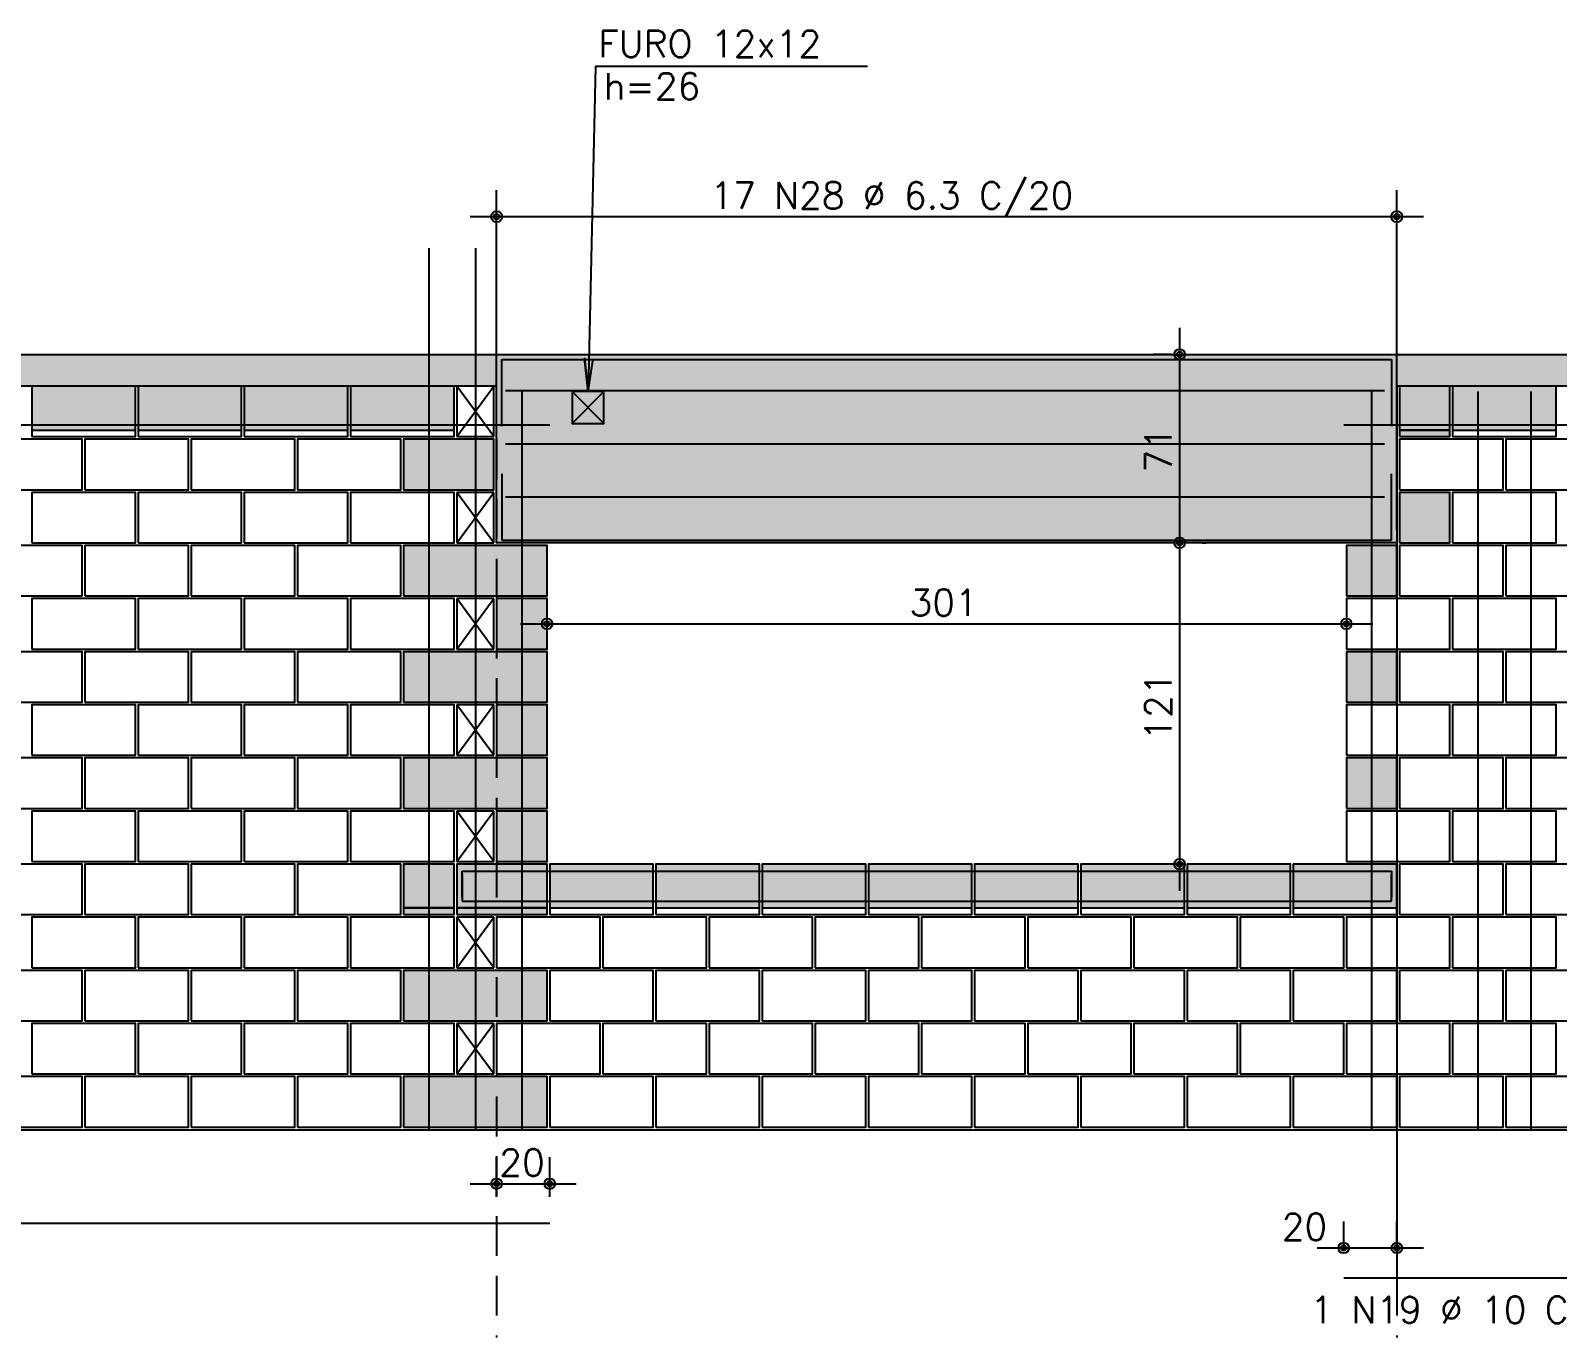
# Model space of a CAD drawing. Extents: x -1 to 122, y -1 to 61.
# Drawn here: x 45.97 to 57.47, y 27.32 to 37.16 of the extents above; entities that cross this region are included whole.
import ezdxf

# ---------------------------------------------------------------- set-up
doc = ezdxf.new("R2010")
doc.units = 0
doc.header["$MEASUREMENT"] = 0
doc.linetypes.add('ESTILO_TQS_0001', pattern=[0.45, 0.3, -0.15])
for name, color, linetype in [('PENA_01', 1, 'CONTINUOUS'), ('PENA_02', 2, 'CONTINUOUS'), ('PENA_03', 3, 'CONTINUOUS'), ('PENA_04', 4, 'CONTINUOUS'), ('PENA_05', 5, 'CONTINUOUS'), ('PENA_09', 254, 'CONTINUOUS'), ('PENA_11', 252, 'CONTINUOUS'), ('PENA_19', 240, 'CONTINUOUS'), ('PENA_21', 100, 'CONTINUOUS'), ('PENA_23', 50, 'CONTINUOUS')]:
    doc.layers.add(name, color=color, linetype=linetype)
doc.styles.get("Standard").update_dxf_attribs({"font": 'ROMANS.SHX'})

msp = doc.modelspace()

# ---------------------------------------------------------------- linework, layer by layer
at = {"layer": 'PENA_01', "linetype": 'Continuous'}
for p, q in [((49.482, 33.403), (49.482, 35.96)), ((56.262, 33.403), (56.262, 35.96)), ((49.282, 35.76), (56.462, 35.76)), ((54.626, 34.923), (54.626, 33.103)), ((54.565, 34.723), (54.426, 34.723)), ((50.051, 34.443), (50.291, 34.203)), ((50.291, 34.443), (50.051, 34.203)), ((45.982, 34.153), (46.762, 34.153)), ((46.782, 34.153), (47.562, 34.153)), ((47.582, 34.153), (48.362, 34.153)), ((48.382, 34.153), (49.162, 34.153)), ((56.282, 34.153), (56.662, 34.153)), ((56.682, 34.153), (57.462, 34.153)), ((54.626, 33.503), (54.626, 30.683)), ((54.429, 33.303), (54.426, 33.303)), ((54.796, 33.303), (54.826, 33.303)), ((49.662, 32.693), (56.082, 32.693)), ((54.462, 30.883), (54.426, 30.883)), ((48.782, 30.553), (49.162, 30.553)), ((49.182, 30.553), (49.862, 30.553)), ((49.882, 30.553), (50.662, 30.553)), ((50.682, 30.553), (51.462, 30.553)), ((51.482, 30.553), (52.262, 30.553)), ((52.282, 30.553), (53.062, 30.553)), ((53.082, 30.553), (53.862, 30.553)), ((53.882, 30.553), (54.662, 30.553)), ((54.682, 30.553), (55.462, 30.553)), ((55.482, 30.553), (56.262, 30.553)), ((49.482, 28.378), (49.482, 28.676)), ((49.882, 28.378), (49.882, 28.676)), ((49.282, 28.476), (50.082, 28.476)), ((55.862, 27.968), (55.862, 28.192)), ((56.262, 27.968), (56.262, 28.192)), ((56.462, 27.992), (55.662, 27.992))]:
    msp.add_line(p, q, dxfattribs=at)
at = {"layer": 'PENA_01', "linetype": 'ESTILO_TQS_0001'}
for p, q in [((49.482, 34.083), (49.482, 27.318)), ((56.262, 34.083), (56.262, 27.318)), ((56.262, 33.793), (56.262, 27.768))]:
    msp.add_line(p, q, dxfattribs=at)
at = {"layer": 'PENA_01', "linetype": 'Continuous'}
msp.add_lwpolyline([(50.051, 34.443), (50.051, 34.203), (50.291, 34.203), (50.291, 34.443), (50.051, 34.443)], dxfattribs=at)
at = {"layer": 'PENA_02', "linetype": 'Continuous'}
for p, q in [((49.462, 34.483), (49.182, 34.483)), ((49.182, 34.483), (49.182, 34.103)), ((49.462, 34.103), (49.462, 34.483)), ((49.182, 34.103), (49.462, 34.103)), ((49.462, 33.683), (49.182, 33.683)), ((49.182, 33.683), (49.182, 33.303)), ((49.462, 33.303), (49.462, 33.683)), ((49.182, 33.303), (49.462, 33.303)), ((49.462, 32.883), (49.182, 32.883)), ((49.182, 32.883), (49.182, 32.503)), ((49.462, 32.503), (49.462, 32.883)), ((49.182, 32.503), (49.462, 32.503)), ((49.462, 32.083), (49.182, 32.083)), ((49.182, 32.083), (49.182, 31.703)), ((49.462, 31.703), (49.462, 32.083)), ((49.182, 31.703), (49.462, 31.703)), ((49.462, 31.283), (49.182, 31.283)), ((49.182, 31.283), (49.182, 30.903)), ((49.462, 30.903), (49.462, 31.283)), ((49.182, 30.903), (49.462, 30.903)), ((49.462, 30.483), (49.182, 30.483)), ((49.182, 30.483), (49.182, 30.103)), ((49.462, 30.103), (49.462, 30.483)), ((49.182, 30.103), (49.462, 30.103)), ((49.462, 29.683), (49.182, 29.683)), ((49.182, 29.683), (49.182, 29.303)), ((49.462, 29.303), (49.462, 29.683)), ((49.182, 29.303), (49.462, 29.303)), ((8.982, 28.883), (65.162, 28.883)), ((8.982, 28.883), (65.162, 28.883))]:
    msp.add_line(p, q, dxfattribs=at)
for points in [[(8.982, 34.483), (8.982, 34.723), (65.162, 34.723), (65.162, 34.483), (64.457, 34.483), (64.457, 33.303), (57.882, 33.303), (57.882, 34.483), (56.262, 34.483), (56.262, 33.303), (49.482, 33.303), (49.482, 34.483), (17.062, 34.483), (17.062, 33.303), (9.582, 33.303), (9.582, 34.483), (8.982, 34.483)], [(45.982, 34.103), (46.762, 34.103), (46.762, 34.483), (45.982, 34.483), (45.982, 34.103)], [(46.782, 34.103), (47.562, 34.103), (47.562, 34.483), (46.782, 34.483), (46.782, 34.103)], [(47.582, 34.103), (48.362, 34.103), (48.362, 34.483), (47.582, 34.483), (47.582, 34.103)], [(48.382, 34.103), (49.162, 34.103), (49.162, 34.483), (48.382, 34.483), (48.382, 34.103)], [(56.282, 34.103), (56.662, 34.103), (56.662, 34.483), (56.282, 34.483), (56.282, 34.103)], [(56.682, 34.103), (57.462, 34.103), (57.462, 34.483), (56.682, 34.483), (56.682, 34.103)], [(45.582, 33.703), (46.362, 33.703), (46.362, 34.083), (45.582, 34.083), (45.582, 33.703)], [(46.382, 33.703), (47.162, 33.703), (47.162, 34.083), (46.382, 34.083), (46.382, 33.703)], [(47.182, 33.703), (47.962, 33.703), (47.962, 34.083), (47.182, 34.083), (47.182, 33.703)], [(47.982, 33.703), (48.762, 33.703), (48.762, 34.083), (47.982, 34.083), (47.982, 33.703)], [(48.782, 33.703), (49.462, 33.703), (49.462, 34.083), (48.782, 34.083), (48.782, 33.703)], [(56.282, 33.703), (57.062, 33.703), (57.062, 34.083), (56.282, 34.083), (56.282, 33.703)], [(57.082, 33.703), (57.862, 33.703), (57.862, 34.083), (57.082, 34.083), (57.082, 33.703)], [(45.982, 33.303), (46.762, 33.303), (46.762, 33.683), (45.982, 33.683), (45.982, 33.303)], [(46.782, 33.303), (47.562, 33.303), (47.562, 33.683), (46.782, 33.683), (46.782, 33.303)], [(47.582, 33.303), (48.362, 33.303), (48.362, 33.683), (47.582, 33.683), (47.582, 33.303)], [(48.382, 33.303), (49.162, 33.303), (49.162, 33.683), (48.382, 33.683), (48.382, 33.303)], [(56.282, 33.303), (56.662, 33.303), (56.662, 33.683), (56.282, 33.683), (56.282, 33.303)], [(56.682, 33.303), (57.462, 33.303), (57.462, 33.683), (56.682, 33.683), (56.682, 33.303)], [(45.582, 32.903), (46.362, 32.903), (46.362, 33.283), (45.582, 33.283), (45.582, 32.903)], [(46.382, 32.903), (47.162, 32.903), (47.162, 33.283), (46.382, 33.283), (46.382, 32.903)], [(47.182, 32.903), (47.962, 32.903), (47.962, 33.283), (47.182, 33.283), (47.182, 32.903)], [(47.982, 32.903), (48.762, 32.903), (48.762, 33.283), (47.982, 33.283), (47.982, 32.903)], [(48.782, 32.903), (49.862, 32.903), (49.862, 33.283), (48.782, 33.283), (48.782, 32.903)], [(55.882, 32.903), (56.262, 32.903), (56.262, 33.283), (55.882, 33.283), (55.882, 32.903)], [(56.282, 32.903), (57.062, 32.903), (57.062, 33.283), (56.282, 33.283), (56.282, 32.903)], [(57.082, 32.903), (57.862, 32.903), (57.862, 33.283), (57.082, 33.283), (57.082, 32.903)], [(45.982, 32.503), (46.762, 32.503), (46.762, 32.883), (45.982, 32.883), (45.982, 32.503)], [(46.782, 32.503), (47.562, 32.503), (47.562, 32.883), (46.782, 32.883), (46.782, 32.503)], [(47.582, 32.503), (48.362, 32.503), (48.362, 32.883), (47.582, 32.883), (47.582, 32.503)], [(48.382, 32.503), (49.162, 32.503), (49.162, 32.883), (48.382, 32.883), (48.382, 32.503)], [(49.482, 32.503), (49.862, 32.503), (49.862, 32.883), (49.482, 32.883), (49.482, 32.503)], [(55.882, 32.503), (56.662, 32.503), (56.662, 32.883), (55.882, 32.883), (55.882, 32.503)], [(56.682, 32.503), (57.462, 32.503), (57.462, 32.883), (56.682, 32.883), (56.682, 32.503)], [(45.582, 32.103), (46.362, 32.103), (46.362, 32.483), (45.582, 32.483), (45.582, 32.103)], [(46.382, 32.103), (47.162, 32.103), (47.162, 32.483), (46.382, 32.483), (46.382, 32.103)], [(47.182, 32.103), (47.962, 32.103), (47.962, 32.483), (47.182, 32.483), (47.182, 32.103)], [(47.982, 32.103), (48.762, 32.103), (48.762, 32.483), (47.982, 32.483), (47.982, 32.103)], [(48.782, 32.103), (49.862, 32.103), (49.862, 32.483), (48.782, 32.483), (48.782, 32.103)], [(55.882, 32.103), (56.262, 32.103), (56.262, 32.483), (55.882, 32.483), (55.882, 32.103)], [(56.282, 32.103), (57.062, 32.103), (57.062, 32.483), (56.282, 32.483), (56.282, 32.103)], [(57.082, 32.103), (57.862, 32.103), (57.862, 32.483), (57.082, 32.483), (57.082, 32.103)], [(45.982, 31.703), (46.762, 31.703), (46.762, 32.083), (45.982, 32.083), (45.982, 31.703)], [(46.782, 31.703), (47.562, 31.703), (47.562, 32.083), (46.782, 32.083), (46.782, 31.703)], [(47.582, 31.703), (48.362, 31.703), (48.362, 32.083), (47.582, 32.083), (47.582, 31.703)], [(48.382, 31.703), (49.162, 31.703), (49.162, 32.083), (48.382, 32.083), (48.382, 31.703)], [(49.482, 31.703), (49.862, 31.703), (49.862, 32.083), (49.482, 32.083), (49.482, 31.703)], [(55.882, 31.703), (56.662, 31.703), (56.662, 32.083), (55.882, 32.083), (55.882, 31.703)], [(56.682, 31.703), (57.462, 31.703), (57.462, 32.083), (56.682, 32.083), (56.682, 31.703)], [(45.582, 31.303), (46.362, 31.303), (46.362, 31.683), (45.582, 31.683), (45.582, 31.303)], [(46.382, 31.303), (47.162, 31.303), (47.162, 31.683), (46.382, 31.683), (46.382, 31.303)], [(47.182, 31.303), (47.962, 31.303), (47.962, 31.683), (47.182, 31.683), (47.182, 31.303)], [(47.982, 31.303), (48.762, 31.303), (48.762, 31.683), (47.982, 31.683), (47.982, 31.303)], [(48.782, 31.303), (49.862, 31.303), (49.862, 31.683), (48.782, 31.683), (48.782, 31.303)], [(55.882, 31.303), (56.262, 31.303), (56.262, 31.683), (55.882, 31.683), (55.882, 31.303)], [(56.282, 31.303), (57.062, 31.303), (57.062, 31.683), (56.282, 31.683), (56.282, 31.303)], [(57.082, 31.303), (57.862, 31.303), (57.862, 31.683), (57.082, 31.683), (57.082, 31.303)], [(45.982, 30.903), (46.762, 30.903), (46.762, 31.283), (45.982, 31.283), (45.982, 30.903)], [(46.782, 30.903), (47.562, 30.903), (47.562, 31.283), (46.782, 31.283), (46.782, 30.903)], [(47.582, 30.903), (48.362, 30.903), (48.362, 31.283), (47.582, 31.283), (47.582, 30.903)], [(48.382, 30.903), (49.162, 30.903), (49.162, 31.283), (48.382, 31.283), (48.382, 30.903)], [(49.482, 30.903), (49.862, 30.903), (49.862, 31.283), (49.482, 31.283), (49.482, 30.903)], [(55.882, 30.903), (56.662, 30.903), (56.662, 31.283), (55.882, 31.283), (55.882, 30.903)], [(56.682, 30.903), (57.462, 30.903), (57.462, 31.283), (56.682, 31.283), (56.682, 30.903)], [(45.582, 30.503), (46.362, 30.503), (46.362, 30.883), (45.582, 30.883), (45.582, 30.503)], [(46.382, 30.503), (47.162, 30.503), (47.162, 30.883), (46.382, 30.883), (46.382, 30.503)], [(47.182, 30.503), (47.962, 30.503), (47.962, 30.883), (47.182, 30.883), (47.182, 30.503)], [(47.982, 30.503), (48.762, 30.503), (48.762, 30.883), (47.982, 30.883), (47.982, 30.503)], [(48.782, 30.503), (49.162, 30.503), (49.162, 30.883), (48.782, 30.883), (48.782, 30.503)], [(49.182, 30.503), (49.862, 30.503), (49.862, 30.883), (49.182, 30.883), (49.182, 30.503)], [(49.882, 30.503), (50.662, 30.503), (50.662, 30.883), (49.882, 30.883), (49.882, 30.503)], [(50.682, 30.503), (51.462, 30.503), (51.462, 30.883), (50.682, 30.883), (50.682, 30.503)], [(51.482, 30.503), (52.262, 30.503), (52.262, 30.883), (51.482, 30.883), (51.482, 30.503)], [(52.282, 30.503), (53.062, 30.503), (53.062, 30.883), (52.282, 30.883), (52.282, 30.503)], [(53.082, 30.503), (53.862, 30.503), (53.862, 30.883), (53.082, 30.883), (53.082, 30.503)], [(53.882, 30.503), (54.662, 30.503), (54.662, 30.883), (53.882, 30.883), (53.882, 30.503)], [(54.682, 30.503), (55.462, 30.503), (55.462, 30.883), (54.682, 30.883), (54.682, 30.503)], [(55.482, 30.503), (56.262, 30.503), (56.262, 30.883), (55.482, 30.883), (55.482, 30.503)], [(56.282, 30.503), (57.062, 30.503), (57.062, 30.883), (56.282, 30.883), (56.282, 30.503)], [(57.082, 30.503), (57.862, 30.503), (57.862, 30.883), (57.082, 30.883), (57.082, 30.503)], [(45.982, 30.103), (46.762, 30.103), (46.762, 30.483), (45.982, 30.483), (45.982, 30.103)], [(46.782, 30.103), (47.562, 30.103), (47.562, 30.483), (46.782, 30.483), (46.782, 30.103)], [(47.582, 30.103), (48.362, 30.103), (48.362, 30.483), (47.582, 30.483), (47.582, 30.103)], [(48.382, 30.103), (49.162, 30.103), (49.162, 30.483), (48.382, 30.483), (48.382, 30.103)], [(49.482, 30.103), (50.262, 30.103), (50.262, 30.483), (49.482, 30.483), (49.482, 30.103)], [(50.282, 30.103), (51.062, 30.103), (51.062, 30.483), (50.282, 30.483), (50.282, 30.103)], [(51.082, 30.103), (51.862, 30.103), (51.862, 30.483), (51.082, 30.483), (51.082, 30.103)], [(51.882, 30.103), (52.662, 30.103), (52.662, 30.483), (51.882, 30.483), (51.882, 30.103)], [(52.682, 30.103), (53.462, 30.103), (53.462, 30.483), (52.682, 30.483), (52.682, 30.103)], [(53.482, 30.103), (54.262, 30.103), (54.262, 30.483), (53.482, 30.483), (53.482, 30.103)], [(54.282, 30.103), (55.062, 30.103), (55.062, 30.483), (54.282, 30.483), (54.282, 30.103)], [(55.082, 30.103), (55.862, 30.103), (55.862, 30.483), (55.082, 30.483), (55.082, 30.103)], [(55.882, 30.103), (56.662, 30.103), (56.662, 30.483), (55.882, 30.483), (55.882, 30.103)], [(56.682, 30.103), (57.462, 30.103), (57.462, 30.483), (56.682, 30.483), (56.682, 30.103)], [(45.582, 29.703), (46.362, 29.703), (46.362, 30.083), (45.582, 30.083), (45.582, 29.703)], [(46.382, 29.703), (47.162, 29.703), (47.162, 30.083), (46.382, 30.083), (46.382, 29.703)], [(47.182, 29.703), (47.962, 29.703), (47.962, 30.083), (47.182, 30.083), (47.182, 29.703)], [(47.982, 29.703), (48.762, 29.703), (48.762, 30.083), (47.982, 30.083), (47.982, 29.703)], [(48.782, 29.703), (49.862, 29.703), (49.862, 30.083), (48.782, 30.083), (48.782, 29.703)], [(49.882, 29.703), (50.662, 29.703), (50.662, 30.083), (49.882, 30.083), (49.882, 29.703)], [(50.682, 29.703), (51.462, 29.703), (51.462, 30.083), (50.682, 30.083), (50.682, 29.703)], [(51.482, 29.703), (52.262, 29.703), (52.262, 30.083), (51.482, 30.083), (51.482, 29.703)], [(52.282, 29.703), (53.062, 29.703), (53.062, 30.083), (52.282, 30.083), (52.282, 29.703)], [(53.082, 29.703), (53.862, 29.703), (53.862, 30.083), (53.082, 30.083), (53.082, 29.703)], [(53.882, 29.703), (54.662, 29.703), (54.662, 30.083), (53.882, 30.083), (53.882, 29.703)], [(54.682, 29.703), (55.462, 29.703), (55.462, 30.083), (54.682, 30.083), (54.682, 29.703)], [(55.482, 29.703), (56.262, 29.703), (56.262, 30.083), (55.482, 30.083), (55.482, 29.703)], [(56.282, 29.703), (57.062, 29.703), (57.062, 30.083), (56.282, 30.083), (56.282, 29.703)], [(57.082, 29.703), (57.862, 29.703), (57.862, 30.083), (57.082, 30.083), (57.082, 29.703)], [(45.982, 29.303), (46.762, 29.303), (46.762, 29.683), (45.982, 29.683), (45.982, 29.303)], [(46.782, 29.303), (47.562, 29.303), (47.562, 29.683), (46.782, 29.683), (46.782, 29.303)], [(47.582, 29.303), (48.362, 29.303), (48.362, 29.683), (47.582, 29.683), (47.582, 29.303)], [(48.382, 29.303), (49.162, 29.303), (49.162, 29.683), (48.382, 29.683), (48.382, 29.303)], [(49.482, 29.303), (50.262, 29.303), (50.262, 29.683), (49.482, 29.683), (49.482, 29.303)], [(50.282, 29.303), (51.062, 29.303), (51.062, 29.683), (50.282, 29.683), (50.282, 29.303)], [(51.082, 29.303), (51.862, 29.303), (51.862, 29.683), (51.082, 29.683), (51.082, 29.303)], [(51.882, 29.303), (52.662, 29.303), (52.662, 29.683), (51.882, 29.683), (51.882, 29.303)], [(52.682, 29.303), (53.462, 29.303), (53.462, 29.683), (52.682, 29.683), (52.682, 29.303)], [(53.482, 29.303), (54.262, 29.303), (54.262, 29.683), (53.482, 29.683), (53.482, 29.303)], [(54.282, 29.303), (55.062, 29.303), (55.062, 29.683), (54.282, 29.683), (54.282, 29.303)], [(55.082, 29.303), (55.862, 29.303), (55.862, 29.683), (55.082, 29.683), (55.082, 29.303)], [(55.882, 29.303), (56.662, 29.303), (56.662, 29.683), (55.882, 29.683), (55.882, 29.303)], [(56.682, 29.303), (57.462, 29.303), (57.462, 29.683), (56.682, 29.683), (56.682, 29.303)], [(45.582, 28.903), (46.362, 28.903), (46.362, 29.283), (45.582, 29.283), (45.582, 28.903)], [(46.382, 28.903), (47.162, 28.903), (47.162, 29.283), (46.382, 29.283), (46.382, 28.903)], [(47.182, 28.903), (47.962, 28.903), (47.962, 29.283), (47.182, 29.283), (47.182, 28.903)], [(47.982, 28.903), (48.762, 28.903), (48.762, 29.283), (47.982, 29.283), (47.982, 28.903)], [(48.782, 28.903), (49.862, 28.903), (49.862, 29.283), (48.782, 29.283), (48.782, 28.903)], [(49.882, 28.903), (50.662, 28.903), (50.662, 29.283), (49.882, 29.283), (49.882, 28.903)], [(50.682, 28.903), (51.462, 28.903), (51.462, 29.283), (50.682, 29.283), (50.682, 28.903)], [(51.482, 28.903), (52.262, 28.903), (52.262, 29.283), (51.482, 29.283), (51.482, 28.903)], [(52.282, 28.903), (53.062, 28.903), (53.062, 29.283), (52.282, 29.283), (52.282, 28.903)], [(53.082, 28.903), (53.862, 28.903), (53.862, 29.283), (53.082, 29.283), (53.082, 28.903)], [(53.882, 28.903), (54.662, 28.903), (54.662, 29.283), (53.882, 29.283), (53.882, 28.903)], [(54.682, 28.903), (55.462, 28.903), (55.462, 29.283), (54.682, 29.283), (54.682, 28.903)], [(55.482, 28.903), (56.262, 28.903), (56.262, 29.283), (55.482, 29.283), (55.482, 28.903)], [(56.282, 28.903), (57.062, 28.903), (57.062, 29.283), (56.282, 29.283), (56.282, 28.903)], [(57.082, 28.903), (57.862, 28.903), (57.862, 29.283), (57.082, 29.283), (57.082, 28.903)]]:
    msp.add_lwpolyline(points, dxfattribs=at)
for centre, radius in [((49.482, 35.76), 0.0416), ((49.482, 35.76), 0.0208), ((56.262, 35.76), 0.0416), ((56.262, 35.76), 0.0208), ((54.626, 34.723), 0.04), ((54.626, 34.723), 0.02), ((54.626, 33.303), 0.04), ((54.626, 33.303), 0.04), ((54.626, 33.303), 0.02), ((54.626, 33.303), 0.02), ((49.862, 32.693), 0.04), ((49.862, 32.693), 0.02), ((55.882, 32.693), 0.04), ((55.882, 32.693), 0.02), ((54.626, 30.883), 0.04), ((54.626, 30.883), 0.02), ((49.482, 28.476), 0.04), ((49.482, 28.476), 0.02), ((49.882, 28.476), 0.04), ((49.882, 28.476), 0.02), ((55.862, 27.992), 0.04), ((55.862, 27.992), 0.02), ((56.262, 27.992), 0.04), ((56.262, 27.992), 0.02)]:
    msp.add_circle(centre, radius, dxfattribs=at)
at = {"layer": 'PENA_03', "linetype": 'Continuous'}
for p, q in [((54.765, 34.723), (54.765, 34.723)), ((49.182, 34.103), (49.462, 34.483)), ((49.462, 34.103), (49.182, 34.483)), ((49.182, 33.303), (49.462, 33.683)), ((49.462, 33.303), (49.182, 33.683)), ((54.596, 33.303), (54.596, 33.303)), ((54.629, 33.303), (54.629, 33.303)), ((49.482, 33.203), (49.482, 33.203)), ((56.262, 33.203), (56.262, 33.203)), ((49.182, 32.503), (49.462, 32.883)), ((49.462, 32.503), (49.182, 32.883)), ((49.862, 32.693), (49.862, 32.693)), ((55.882, 32.693), (55.882, 32.693)), ((49.182, 31.703), (49.462, 32.083)), ((49.462, 31.703), (49.182, 32.083)), ((49.182, 30.903), (49.462, 31.283)), ((49.462, 30.903), (49.182, 31.283)), ((54.662, 30.883), (54.662, 30.883)), ((49.182, 30.103), (49.462, 30.483)), ((49.462, 30.103), (49.182, 30.483)), ((49.182, 29.303), (49.462, 29.683)), ((49.462, 29.303), (49.182, 29.683)), ((49.482, 28.178), (49.482, 28.178)), ((49.882, 28.178), (49.882, 28.178)), ((55.862, 27.768), (55.862, 27.768)), ((56.262, 27.768), (56.262, 27.768))]:
    msp.add_line(p, q, dxfattribs=at)
msp.add_lwpolyline([(52.275, 36.891), (50.226, 36.891), (50.171, 34.443), (50.144, 34.691), (50.171, 34.443), (50.21, 34.69)], dxfattribs=at)
at = {"layer": 'PENA_04', "linetype": 'Continuous'}
for p, q in [((49.522, 34.183), (49.522, 34.683)), ((49.522, 34.683), (56.222, 34.683)), ((56.222, 34.683), (56.222, 34.183)), ((49.549, 34.45), (56.169, 34.45)), ((49.549, 34.05), (56.169, 34.05)), ((49.522, 33.823), (49.522, 33.323)), ((56.222, 33.323), (56.222, 33.823)), ((49.549, 33.65), (56.169, 33.65)), ((49.522, 33.323), (56.222, 33.323))]:
    msp.add_line(p, q, dxfattribs=at)
at = {"layer": 'PENA_05', "linetype": 'Continuous'}
for p, q in [((32.866, 34.193), (49.882, 34.193)), ((55.862, 34.193), (58.282, 34.193)), ((49.223, 30.631), (49.223, 30.831)), ((49.223, 30.831), (56.223, 30.831)), ((56.223, 30.831), (56.223, 30.631)), ((49.223, 30.805), (49.223, 30.605)), ((56.223, 30.605), (56.223, 30.805)), ((49.223, 30.605), (56.223, 30.605)), ((32.866, 28.178), (49.882, 28.178)), ((55.862, 27.768), (58.282, 27.768))]:
    msp.add_line(p, q, dxfattribs=at)
for points in [[(48.972, 35.523), (48.972, 28.883)], [(49.322, 35.523), (49.322, 28.883)], [(49.672, 34.443), (49.672, 28.883)], [(56.072, 34.443), (56.072, 28.883)], [(56.872, 34.443), (56.872, 28.883)], [(57.272, 34.443), (57.272, 28.883)]]:
    msp.add_lwpolyline(points, dxfattribs=at)
at = {"layer": 'PENA_09', "linetype": 'Continuous'}
for points in [[(45.982, 34.153), (46.762, 34.153), (46.762, 34.483), (45.982, 34.483), (45.982, 34.153)], [(46.782, 34.153), (47.562, 34.153), (47.562, 34.483), (46.782, 34.483), (46.782, 34.153)], [(47.582, 34.153), (48.362, 34.153), (48.362, 34.483), (47.582, 34.483), (47.582, 34.153)], [(48.382, 34.153), (49.162, 34.153), (49.162, 34.483), (48.382, 34.483), (48.382, 34.153)], [(56.282, 34.153), (56.662, 34.153), (56.662, 34.483), (56.282, 34.483), (56.282, 34.153)], [(56.682, 34.153), (57.462, 34.153), (57.462, 34.483), (56.682, 34.483), (56.682, 34.153)], [(48.782, 30.553), (49.162, 30.553), (49.162, 30.883), (48.782, 30.883), (48.782, 30.553)], [(49.182, 30.553), (49.862, 30.553), (49.862, 30.883), (49.182, 30.883), (49.182, 30.553)], [(49.882, 30.553), (50.662, 30.553), (50.662, 30.883), (49.882, 30.883), (49.882, 30.553)], [(50.682, 30.553), (51.462, 30.553), (51.462, 30.883), (50.682, 30.883), (50.682, 30.553)], [(51.482, 30.553), (52.262, 30.553), (52.262, 30.883), (51.482, 30.883), (51.482, 30.553)], [(52.282, 30.553), (53.062, 30.553), (53.062, 30.883), (52.282, 30.883), (52.282, 30.553)], [(53.082, 30.553), (53.862, 30.553), (53.862, 30.883), (53.082, 30.883), (53.082, 30.553)], [(53.882, 30.553), (54.662, 30.553), (54.662, 30.883), (53.882, 30.883), (53.882, 30.553)], [(54.682, 30.553), (55.462, 30.553), (55.462, 30.883), (54.682, 30.883), (54.682, 30.553)], [(55.482, 30.553), (56.262, 30.553), (56.262, 30.883), (55.482, 30.883), (55.482, 30.553)]]:
    msp.add_lwpolyline(points, dxfattribs=at)
for points in [[(45.982, 34.153), (46.762, 34.153), (46.762, 34.483)], [(45.982, 34.153), (46.762, 34.483), (45.982, 34.483)], [(45.982, 34.153), (45.982, 34.483), (45.982, 34.153)], [(46.782, 34.153), (47.562, 34.153), (47.562, 34.483)], [(46.782, 34.153), (47.562, 34.483), (46.782, 34.483)], [(46.782, 34.153), (46.782, 34.483), (46.782, 34.153)], [(47.582, 34.153), (48.362, 34.153), (48.362, 34.483)], [(47.582, 34.153), (48.362, 34.483), (47.582, 34.483)], [(47.582, 34.153), (47.582, 34.483), (47.582, 34.153)], [(48.382, 34.153), (49.162, 34.153), (49.162, 34.483)], [(48.382, 34.153), (49.162, 34.483), (48.382, 34.483)], [(48.382, 34.153), (48.382, 34.483), (48.382, 34.153)], [(56.282, 34.153), (56.662, 34.153), (56.662, 34.483)], [(56.282, 34.153), (56.662, 34.483), (56.282, 34.483)], [(56.282, 34.153), (56.282, 34.483), (56.282, 34.153)], [(56.682, 34.153), (57.462, 34.153), (57.462, 34.483)], [(56.682, 34.153), (57.462, 34.483), (56.682, 34.483)], [(56.682, 34.153), (56.682, 34.483), (56.682, 34.153)], [(48.782, 30.553), (49.162, 30.553), (49.162, 30.883)], [(48.782, 30.553), (49.162, 30.883), (48.782, 30.883)], [(48.782, 30.553), (48.782, 30.883), (48.782, 30.553)], [(49.182, 30.553), (49.862, 30.553), (49.862, 30.883)], [(49.182, 30.553), (49.862, 30.883), (49.182, 30.883)], [(49.182, 30.553), (49.182, 30.883), (49.182, 30.553)], [(49.882, 30.553), (50.662, 30.553), (50.662, 30.883)], [(49.882, 30.553), (50.662, 30.883), (49.882, 30.883)], [(49.882, 30.553), (49.882, 30.883), (49.882, 30.553)], [(50.682, 30.553), (51.462, 30.553), (51.462, 30.883)], [(50.682, 30.553), (51.462, 30.883), (50.682, 30.883)], [(50.682, 30.553), (50.682, 30.883), (50.682, 30.553)], [(51.482, 30.553), (52.262, 30.553), (52.262, 30.883)], [(51.482, 30.553), (52.262, 30.883), (51.482, 30.883)], [(51.482, 30.553), (51.482, 30.883), (51.482, 30.553)], [(52.282, 30.553), (53.062, 30.553), (53.062, 30.883)], [(52.282, 30.553), (53.062, 30.883), (52.282, 30.883)], [(52.282, 30.553), (52.282, 30.883), (52.282, 30.553)], [(53.082, 30.553), (53.862, 30.553), (53.862, 30.883)], [(53.082, 30.553), (53.862, 30.883), (53.082, 30.883)], [(53.082, 30.553), (53.082, 30.883), (53.082, 30.553)], [(53.882, 30.553), (54.662, 30.553), (54.662, 30.883)], [(53.882, 30.553), (54.662, 30.883), (53.882, 30.883)], [(53.882, 30.553), (53.882, 30.883), (53.882, 30.553)], [(54.682, 30.553), (55.462, 30.553), (55.462, 30.883)], [(54.682, 30.553), (55.462, 30.883), (54.682, 30.883)], [(54.682, 30.553), (54.682, 30.883), (54.682, 30.553)], [(55.482, 30.553), (56.262, 30.553), (56.262, 30.883)], [(55.482, 30.553), (56.262, 30.883), (55.482, 30.883)], [(55.482, 30.553), (55.482, 30.883), (55.482, 30.553)]]:
    msp.add_solid(points, dxfattribs=at)
at = {"layer": 'PENA_11', "linetype": 'Continuous'}
for points in [[(9.582, 34.483), (8.982, 34.483), (65.162, 34.723)], [(65.162, 34.723), (8.982, 34.483), (8.982, 34.723)], [(17.062, 34.483), (9.582, 34.483), (65.162, 34.723)], [(65.162, 34.723), (49.482, 34.483), (17.062, 34.483)], [(49.482, 34.483), (65.162, 34.723), (56.262, 34.483)], [(65.162, 34.723), (57.882, 34.483), (56.262, 34.483)], [(56.262, 33.303), (49.482, 33.303), (56.262, 34.483)], [(49.482, 33.303), (49.482, 34.483), (56.262, 34.483)]]:
    msp.add_solid(points, dxfattribs=at)
at = {"layer": 'PENA_19', "linetype": 'Continuous'}
for points in [[(48.782, 32.903), (49.862, 32.903), (49.862, 33.283), (48.782, 33.283), (48.782, 32.903)], [(48.782, 32.103), (49.862, 32.103), (49.862, 32.483), (48.782, 32.483), (48.782, 32.103)], [(48.782, 31.303), (49.862, 31.303), (49.862, 31.683), (48.782, 31.683), (48.782, 31.303)], [(48.782, 29.703), (49.862, 29.703), (49.862, 30.083), (48.782, 30.083), (48.782, 29.703)], [(48.782, 28.903), (49.862, 28.903), (49.862, 29.283), (48.782, 29.283), (48.782, 28.903)]]:
    msp.add_lwpolyline(points, dxfattribs=at)
for points in [[(48.782, 32.903), (49.862, 32.903), (49.862, 33.283)], [(48.782, 32.903), (49.862, 33.283), (48.782, 33.283)], [(48.782, 32.903), (48.782, 33.283), (48.782, 32.903)], [(48.782, 32.103), (49.862, 32.103), (49.862, 32.483)], [(48.782, 32.103), (49.862, 32.483), (48.782, 32.483)], [(48.782, 32.103), (48.782, 32.483), (48.782, 32.103)], [(48.782, 31.303), (49.862, 31.303), (49.862, 31.683)], [(48.782, 31.303), (49.862, 31.683), (48.782, 31.683)], [(48.782, 31.303), (48.782, 31.683), (48.782, 31.303)], [(48.782, 29.703), (49.862, 29.703), (49.862, 30.083)], [(48.782, 29.703), (49.862, 30.083), (48.782, 30.083)], [(48.782, 29.703), (48.782, 30.083), (48.782, 29.703)], [(48.782, 28.903), (49.862, 28.903), (49.862, 29.283)], [(48.782, 28.903), (49.862, 29.283), (48.782, 29.283)], [(48.782, 28.903), (48.782, 29.283), (48.782, 28.903)]]:
    msp.add_solid(points, dxfattribs=at)
at = {"layer": 'PENA_21', "linetype": 'Continuous'}
for points in [[(48.782, 33.703), (49.462, 33.703), (49.462, 34.083), (48.782, 34.083), (48.782, 33.703)], [(49.182, 30.503), (49.862, 30.503), (49.862, 30.553), (49.182, 30.553), (49.182, 30.503)]]:
    msp.add_lwpolyline(points, dxfattribs=at)
for points in [[(48.782, 33.703), (49.462, 33.703), (49.462, 34.083)], [(48.782, 33.703), (49.462, 34.083), (48.782, 34.083)], [(48.782, 33.703), (48.782, 34.083), (48.782, 33.703)], [(49.182, 30.503), (49.862, 30.503), (49.862, 30.553)], [(49.182, 30.503), (49.862, 30.553), (49.182, 30.553)], [(49.182, 30.503), (49.182, 30.553), (49.182, 30.503)]]:
    msp.add_solid(points, dxfattribs=at)
at = {"layer": 'PENA_23', "linetype": 'Continuous'}
for points in [[(56.282, 34.103), (56.662, 34.103), (56.662, 34.153), (56.282, 34.153), (56.282, 34.103)], [(56.282, 33.303), (56.662, 33.303), (56.662, 33.683), (56.282, 33.683), (56.282, 33.303)], [(55.882, 32.903), (56.262, 32.903), (56.262, 33.283), (55.882, 33.283), (55.882, 32.903)], [(49.482, 32.503), (49.862, 32.503), (49.862, 32.883), (49.482, 32.883), (49.482, 32.503)], [(55.882, 32.103), (56.262, 32.103), (56.262, 32.483), (55.882, 32.483), (55.882, 32.103)], [(49.482, 31.703), (49.862, 31.703), (49.862, 32.083), (49.482, 32.083), (49.482, 31.703)], [(55.882, 31.303), (56.262, 31.303), (56.262, 31.683), (55.882, 31.683), (55.882, 31.303)], [(49.482, 30.903), (49.862, 30.903), (49.862, 31.283), (49.482, 31.283), (49.482, 30.903)], [(48.782, 30.503), (49.162, 30.503), (49.162, 30.553), (48.782, 30.553), (48.782, 30.503)]]:
    msp.add_lwpolyline(points, dxfattribs=at)
for points in [[(56.282, 34.103), (56.662, 34.103), (56.662, 34.153)], [(56.282, 34.103), (56.662, 34.153), (56.282, 34.153)], [(56.282, 34.103), (56.282, 34.153), (56.282, 34.103)], [(56.282, 33.303), (56.662, 33.303), (56.662, 33.683)], [(56.282, 33.303), (56.662, 33.683), (56.282, 33.683)], [(56.282, 33.303), (56.282, 33.683), (56.282, 33.303)], [(55.882, 32.903), (56.262, 32.903), (56.262, 33.283)], [(55.882, 32.903), (56.262, 33.283), (55.882, 33.283)], [(55.882, 32.903), (55.882, 33.283), (55.882, 32.903)], [(49.482, 32.503), (49.862, 32.503), (49.862, 32.883)], [(49.482, 32.503), (49.862, 32.883), (49.482, 32.883)], [(49.482, 32.503), (49.482, 32.883), (49.482, 32.503)], [(55.882, 32.103), (56.262, 32.103), (56.262, 32.483)], [(55.882, 32.103), (56.262, 32.483), (55.882, 32.483)], [(55.882, 32.103), (55.882, 32.483), (55.882, 32.103)], [(49.482, 31.703), (49.862, 31.703), (49.862, 32.083)], [(49.482, 31.703), (49.862, 32.083), (49.482, 32.083)], [(49.482, 31.703), (49.482, 32.083), (49.482, 31.703)], [(55.882, 31.303), (56.262, 31.303), (56.262, 31.683)], [(55.882, 31.303), (56.262, 31.683), (55.882, 31.683)], [(55.882, 31.303), (55.882, 31.683), (55.882, 31.303)], [(49.482, 30.903), (49.862, 30.903), (49.862, 31.283)], [(49.482, 30.903), (49.862, 31.283), (49.482, 31.283)], [(49.482, 30.903), (49.482, 31.283), (49.482, 30.903)], [(48.782, 30.503), (49.162, 30.503), (49.162, 30.553)], [(48.782, 30.503), (49.162, 30.553), (48.782, 30.553)], [(48.782, 30.503), (48.782, 30.553), (48.782, 30.503)]]:
    msp.add_solid(points, dxfattribs=at)

# ---------------------------------------------------------------- texts
at = {"layer": 'PENA_03', "linetype": 'Continuous'}
for s, p in [('FURO 12x12', (50.247, 36.962)), ('h=26', (50.288, 36.642)), ('17 N28 %%c 6.3 C/20', (51.092, 35.82)), ('301', (52.592, 32.753)), ('20', (49.502, 28.536)), ('20', (55.395, 28.052)), ('1 N19 %%c 10 C=121', (55.61, 27.427))]:
    msp.add_text(s, height=0.2, dxfattribs=at).set_placement(p)
for s, p in [('71', (54.566, 33.833)), ('121', (54.566, 31.813))]:
    msp.add_text(s, height=0.2, rotation=90, dxfattribs=at).set_placement(p)

doc.saveas('drawing.dxf')
